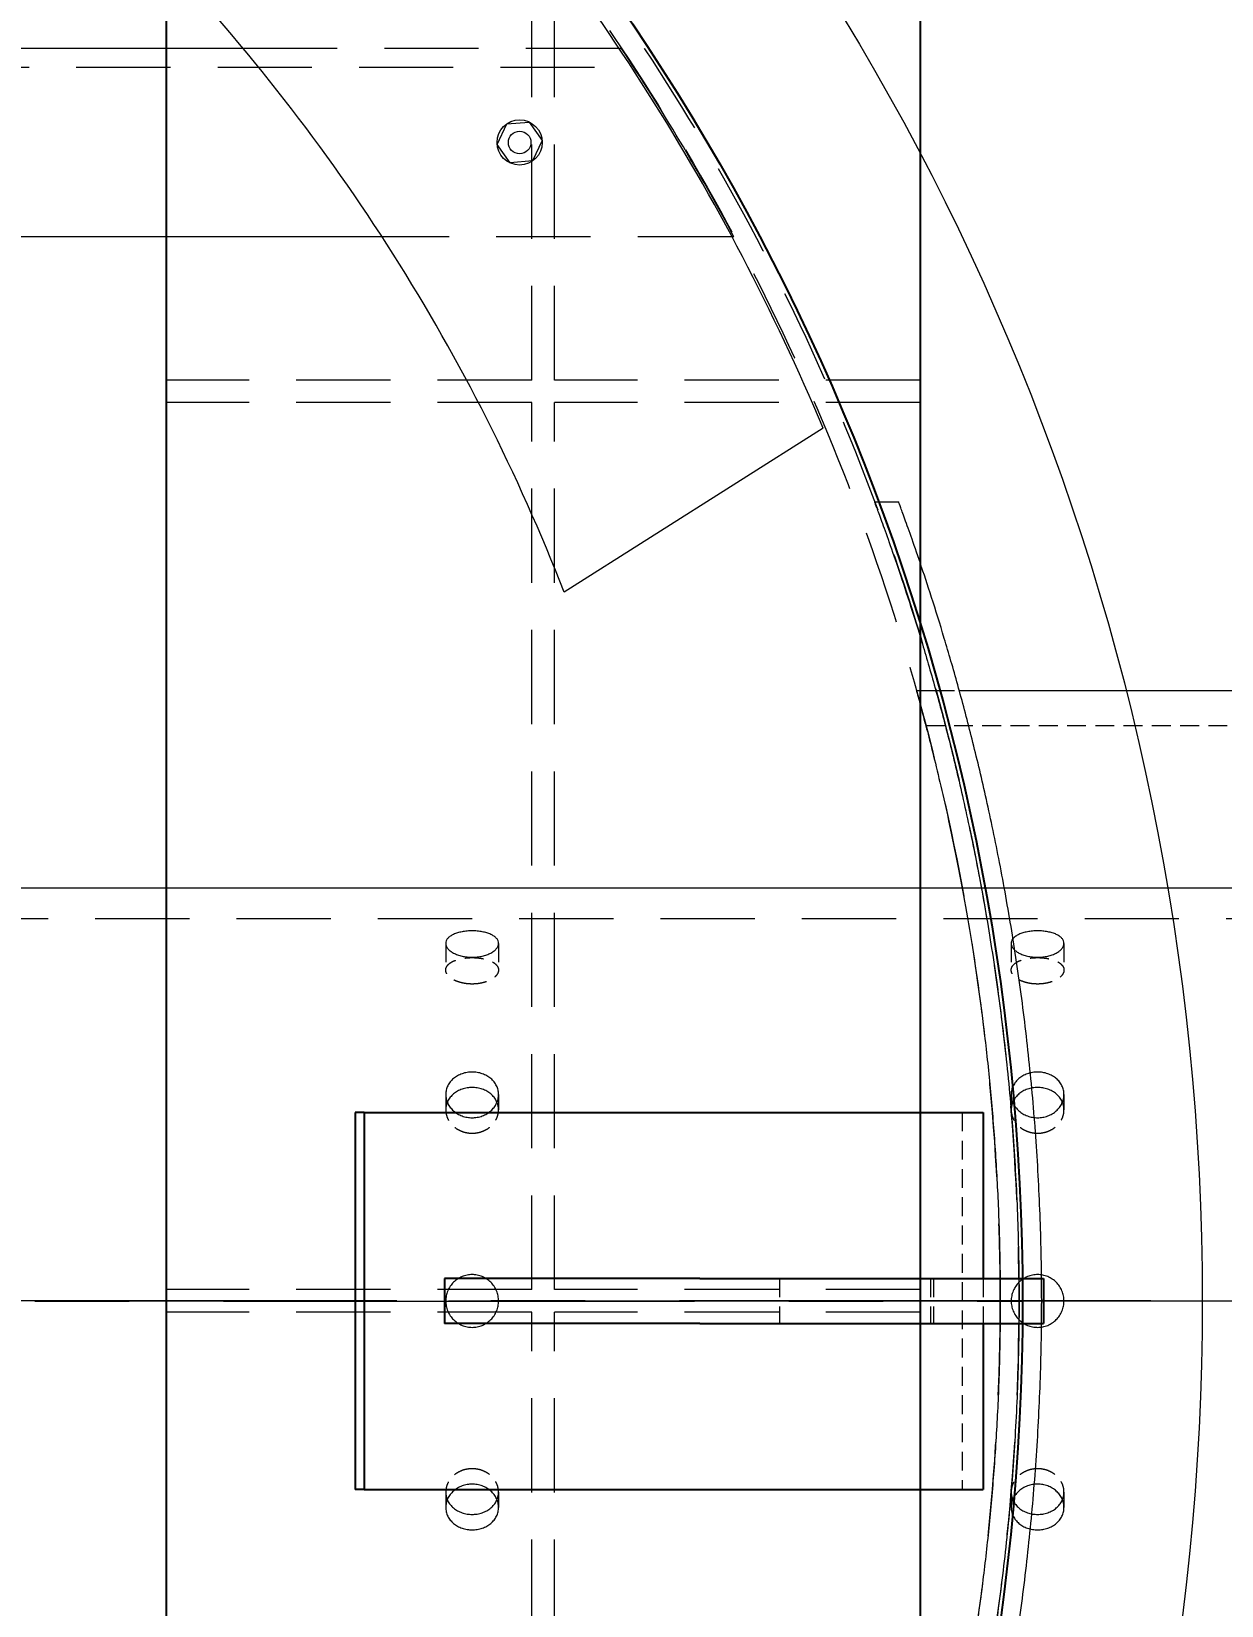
# Model space of a CAD drawing. Header units: millimetres. Extents: x -46397 to 283259, y -8690 to 23983.
# Drawn here: x 3756.3 to 4071.9, y 786.6 to 1204.1 of the extents above; entities that cross this region are included whole.
import ezdxf

# ---------------------------------------------------------------- set-up
doc = ezdxf.new("R2010")
doc.units = ezdxf.units.MM
for name, pattern in [('CENTER', [2, 1.25, -0.25, 0.25, -0.25]), ('HIDDEN', [0.375, 0.25, -0.125]), ('HIDDENX2', [0.75, 0.5, -0.25])]:
    doc.linetypes.add(name, pattern=pattern)
doc.layers.get('Defpoints').update_dxf_attribs({"lineweight": 0})
for name, color, linetype, lineweight in [('CHUAN NET KHUAT', 4, 'HIDDEN', 0), ('DUONGCHINH', 7, 'Continuous', 25), ('DUONGTAM', 1, 'CENTER', 0), ('PHANTOM 2', 8, 'Continuous', 0)]:
    doc.layers.add(name, color=color, linetype=linetype, lineweight=lineweight)
doc.layers.add('flashshoot', color=7, linetype='Continuous')
doc.styles.add('GHI CHÚ 1', font='isocp_IV25.ttf', dxfattribs={"width": 0.8})
doc.dimstyles.new('1-30SCALE', dxfattribs={"dimtxt": 75, "dimasz": 75, "dimexe": 37.5, "dimexo": 30, "dimgap": 30, "dimtad": 1, "dimtoh": 1, "dimdec": 0, "dimdsep": 46, "dimtxsty": 'GHI CHÚ 1', "dimcen": 0.09, "dimclrd": 256, "dimclre": 256, "dimclrt": 2, "dimadec": 0, "dimazin": 0, "dimtfac": 1, "dimtdec": 0, "dimtofl": 0, "dimtmove": 0, "dimatfit": 3, "dimfxl": 1, "dimlwd": 0, "dimlwe": 0, "dimarcsym": 0})

# ---------------------------------------------------------------- blocks, each defined once
blk = doc.blocks.new('A$Cd0a137ae')
at = {"color": 3, "linetype": 'HIDDENX2', "lineweight": 0, "ltscale": 50}
for radius in [605, 600, 600]:
    blk.add_circle((0, 2.33), radius, dxfattribs=at)
at = {"color": 2, "linetype": 'Continuous', "lineweight": 0}
blk.add_arc((0, 2.33), 606, 270, 90, dxfattribs=at)
at = {"layer": 'DUONGCHINH', "color": 2}
blk.add_circle((0, 2.33), 606, dxfattribs=at)
at = {"layer": 'DUONGTAM', "ltscale": 100}
blk.add_line((-606, 2.33), (606, 2.33), dxfattribs=at)
blk = doc.blocks.new('A$C5f191858')
at = {"color": 150, "linetype": 'Continuous', "lineweight": 0, "ltscale": 10}
for p, q in [((-231.57, 555.41), (-188.03, 486.74)), ((-282.33, 531.76), (-282.33, 531.24)), ((-332.33, 501.27), (-332.33, 501.89)), ((-312.75, 477.45), (-307.85, 480.88)), ((-307.85, 480.88), (-302.44, 478.36)), ((-312.23, 471.5), (-312.75, 477.45)), ((-302.44, 478.36), (-301.92, 472.4)), ((-301.92, 472.4), (-306.81, 468.97)), ((-306.81, 468.97), (-312.23, 471.5)), ((-282.33, 438.41), (-282.33, -433.74)), ((-332.33, -396.87), (-332.33, 401.54))]:
    blk.add_line(p, q, dxfattribs=at)
for radius in [6, 3]:
    blk.add_circle((-307.33, 474.93), radius, dxfattribs=at)
for centre, radius, start, end in [((0.74, 2.21), 600, 112.77923, 131.96737), ((0, 2.33), 600, 118.07038, 123.63424), ((0.74, 2.21), 520, 111.2858, 133.4608)]:
    blk.add_arc(centre, radius, start, end, dxfattribs=at)
at = {"layer": 'CHUAN NET KHUAT', "ltscale": 100}
for p, q in [((-282.33, 531.24), (-282.33, 438.41)), ((-332.33, 401.54), (-332.33, 501.27)), ((-327.33, 282.33), (-327.33, 505.18))]:
    blk.add_line(p, q, dxfattribs=at)
blk = doc.blocks.new('A$C87972526')
at = {"color": 5, "linetype": 'Continuous', "lineweight": 0}
blk.add_circle((0, 2.34), 656, dxfattribs=at)
blk = doc.blocks.new('A$C30386dd9')
at = {"color": 4, "linetype": 'HIDDENX2', "lineweight": 0, "ltscale": 10}
for p, q in [((-6, 597.86), (6, 597.86)), ((-50, 592.31), (50, 592.31)), ((-6, 584.75), (6, 584.75)), ((-6, 583.88), (6, 583.88)), ((-6, 543.88), (6, 543.88))]:
    blk.add_line(p, q, dxfattribs=at)
at = {"layer": 'DUONGCHINH', "color": 6, "ltscale": 10}
for p, q in [((-6, 522.76), (-6, 613.88)), ((-6, 613.88), (6, 613.88)), ((6, 522.76), (6, 613.88)), ((-50, 597.86), (-6, 597.86)), ((-50, 495.98), (-50, 597.86)), ((6, 597.86), (50, 597.86)), ((50, 495.98), (50, 597.86)), ((-6, 522.76), (-6, 454.98)), ((6, 522.76), (6, 454.98)), ((-50, 433.66), (-50, 495.98)), ((50, 433.66), (50, 495.98)), ((-6, 454.98), (6, 454.98)), ((-50, 433.66), (50, 433.66)), ((-50, 433.66), (-50, 431.29)), ((-50, 431.29), (50, 431.29)), ((50, 433.66), (50, 431.29))]:
    blk.add_line(p, q, dxfattribs=at)
blk = doc.blocks.new('ksajd jkajkdqwe')
at = {"color": 2, "linetype": 'Continuous', "lineweight": 0, "ltscale": 10}
for p, q in [((5571.41, 212), (5577.81, 212)), ((5582.48, 162), (5587.67, 162)), ((5593.89, 162), (5765.75, 162))]:
    blk.add_line(p, q, dxfattribs=at)
at = {"color": 1, "linetype": 'HIDDENX2', "lineweight": 0, "ltscale": 10}
for p, q in [((5587.66, 162.03), (5593.89, 162.03)), ((5587.67, 162), (5593.89, 162)), ((5585, 152.73), (5789.75, 152.73))]:
    blk.add_line(p, q, dxfattribs=at)
at = {"color": 2, "linetype": 'Continuous', "lineweight": 0, "ltscale": 10}
for points, knots in [([(5571.41, 212), (5571.41, 212), (5571.53, 211.68), (5572.02, 210.35), (5572.39, 209.35), (5573.39, 206.64), (5574.01, 204.93), (5575.46, 200.84), (5576.3, 198.45), (5578.15, 193.02), (5579.17, 189.99), (5581.33, 183.32), (5582.48, 179.7), (5584.83, 171.94), (5586.04, 167.8), (5588.48, 159.13), (5589.7, 154.6), (5592.09, 145.25), (5593.3, 140.28), (5595.7, 129.78), (5596.89, 124.26), (5599.19, 112.75), (5600.3, 106.75), (5602.38, 94.38), (5603.36, 88), (5605.13, 74.96), (5605.93, 68.29), (5607.31, 54.78), (5607.89, 47.94), (5608.82, 34.2), (5609.17, 27.3), (5609.64, 13.58), (5609.75, 6.76), (5609.75, -6.66), (5609.64, -13.48), (5609.17, -27.2), (5608.82, -34.09), (5607.89, -47.83), (5607.31, -54.68), (5605.93, -68.19), (5605.13, -74.85), (5603.36, -87.89), (5602.38, -94.27), (5600.3, -106.65), (5599.19, -112.64), (5596.89, -124.16), (5595.7, -129.68), (5593.3, -140.17), (5592.09, -145.15), (5589.7, -154.49), (5588.48, -159.03), (5586.04, -167.7), (5584.83, -171.83), (5582.48, -179.59), (5581.33, -183.22), (5579.17, -189.88), (5578.15, -192.92), (5576.3, -198.35), (5575.46, -200.74), (5574.01, -204.83), (5573.39, -206.53), (5572.39, -209.25), (5572.02, -210.25), (5571.53, -211.58), (5571.41, -211.9), (5571.41, -211.9)], [0, 0, 0, 0, 20.151758, 20.151758, 40.303516, 40.303516, 60.455274, 60.455274, 80.607031, 80.607031, 100.758789, 100.758789, 120.910547, 120.910547, 141.062305, 141.062305, 161.214063, 161.214063, 181.354281, 181.354281, 201.4945, 201.4945, 221.634718, 221.634718, 241.774936, 241.774936, 261.915155, 261.915155, 282.055373, 282.055373, 302.195592, 302.195592, 322.33581, 322.33581, 342.476028, 342.476028, 362.616247, 362.616247, 382.756465, 382.756465, 402.896684, 402.896684, 423.036902, 423.036902, 443.17712, 443.17712, 463.317339, 463.317339, 483.457557, 483.457557, 503.609315, 503.609315, 523.761073, 523.761073, 543.912831, 543.912831, 564.064589, 564.064589, 584.216346, 584.216346, 604.368104, 604.368104, 624.519862, 624.519862, 644.67162, 644.67162, 644.67162, 644.67162]), ([(5577.81, -211.9), (5577.81, -211.9), (5577.93, -211.58), (5578.42, -210.25), (5578.78, -209.25), (5579.77, -206.54), (5580.38, -204.83), (5581.82, -200.74), (5582.65, -198.35), (5584.48, -192.92), (5585.49, -189.89), (5587.62, -183.22), (5588.75, -179.6), (5591.09, -171.84), (5592.29, -167.7), (5594.69, -159.03), (5595.9, -154.49), (5598.26, -145.15), (5599.46, -140.17), (5601.84, -129.68), (5603.02, -124.16), (5605.3, -112.64), (5606.39, -106.64), (5608.46, -94.27), (5609.42, -87.89), (5611.18, -74.85), (5611.96, -68.18), (5613.33, -54.67), (5613.91, -47.83), (5614.83, -34.09), (5615.18, -27.19), (5615.64, -13.48), (5615.75, -6.66), (5615.75, 6.76), (5615.64, 13.58), (5615.18, 27.3), (5614.83, 34.19), (5613.91, 47.93), (5613.33, 54.77), (5611.96, 68.28), (5611.18, 74.95), (5609.42, 87.99), (5608.46, 94.37), (5606.39, 106.75), (5605.3, 112.74), (5603.02, 124.26), (5601.84, 129.78), (5599.46, 140.28), (5598.26, 145.25), (5595.9, 154.6), (5594.69, 159.13), (5592.29, 167.81), (5591.09, 171.94), (5588.75, 179.7), (5587.62, 183.33), (5585.49, 189.99), (5584.48, 193.03), (5582.65, 198.45), (5581.82, 200.84), (5580.38, 204.93), (5579.77, 206.64), (5578.78, 209.35), (5578.42, 210.35), (5577.93, 211.68), (5577.81, 212), (5577.81, 212)], [0, 0, 0, 0, 20.147644, 20.147644, 40.295288, 40.295288, 60.442932, 60.442932, 80.590576, 80.590576, 100.73822, 100.73822, 120.885864, 120.885864, 141.033508, 141.033508, 161.181152, 161.181152, 181.317733, 181.317733, 201.454314, 201.454314, 221.590894, 221.590894, 241.727475, 241.727475, 261.864056, 261.864056, 282.000636, 282.000636, 302.137217, 302.137217, 322.273798, 322.273798, 342.410378, 342.410378, 362.546959, 362.546959, 382.68354, 382.68354, 402.82012, 402.82012, 422.956701, 422.956701, 443.093282, 443.093282, 463.229862, 463.229862, 483.366443, 483.366443, 503.514087, 503.514087, 523.661731, 523.661731, 543.809375, 543.809375, 563.957019, 563.957019, 584.104663, 584.104663, 604.252307, 604.252307, 624.399951, 624.399951, 644.547595, 644.547595, 644.547595, 644.547595]), ([(5582.48, 162), (5582.48, 162), (5582.55, 161.76), (5582.83, 160.75), (5583.04, 159.99), (5583.61, 157.93), (5583.96, 156.63), (5584.79, 153.51), (5585.28, 151.69), (5586.34, 147.55), (5586.93, 145.23), (5588.17, 140.13), (5588.83, 137.36), (5590.2, 131.42), (5590.9, 128.26), (5592.31, 121.62), (5593.02, 118.15), (5594.41, 110.99), (5595.12, 107.18), (5596.52, 99.14), (5597.22, 94.91), (5598.56, 86.09), (5599.21, 81.5), (5600.43, 72.03), (5601.01, 67.15), (5602.04, 57.18), (5602.51, 52.09), (5603.32, 41.77), (5603.66, 36.55), (5604.21, 26.07), (5604.41, 20.81), (5604.68, 10.36), (5604.75, 5.16), (5604.75, -5.06), (5604.68, -10.25), (5604.41, -20.71), (5604.21, -25.96), (5603.66, -36.45), (5603.32, -41.67), (5602.51, -51.99), (5602.04, -57.08), (5601.01, -67.05), (5600.43, -71.93), (5599.21, -81.4), (5598.56, -85.99), (5597.22, -94.8), (5596.52, -99.03), (5595.12, -107.07), (5594.41, -110.88), (5593.02, -118.05), (5592.31, -121.52), (5590.9, -128.16), (5590.2, -131.32), (5588.83, -137.26), (5588.17, -140.03), (5586.93, -145.12), (5586.34, -147.44), (5585.28, -151.58), (5584.79, -153.4), (5583.96, -156.52), (5583.61, -157.82), (5583.04, -159.88), (5582.83, -160.65), (5582.55, -161.66), (5582.48, -161.9), (5582.48, -161.9)], [0, 0, 0, 0, 15.334895, 15.334895, 30.669791, 30.669791, 46.004686, 46.004686, 61.339582, 61.339582, 76.674477, 76.674477, 92.009372, 92.009372, 107.344268, 107.344268, 122.679163, 122.679163, 138.011115, 138.011115, 153.343068, 153.343068, 168.67502, 168.67502, 184.006972, 184.006972, 199.338924, 199.338924, 214.670877, 214.670877, 230.002829, 230.002829, 245.334781, 245.334781, 260.666733, 260.666733, 275.998686, 275.998686, 291.330638, 291.330638, 306.66259, 306.66259, 321.994542, 321.994542, 337.326495, 337.326495, 352.658447, 352.658447, 367.990399, 367.990399, 383.325294, 383.325294, 398.66019, 398.66019, 413.995085, 413.995085, 429.329981, 429.329981, 444.664876, 444.664876, 459.999771, 459.999771, 475.334667, 475.334667, 490.669562, 490.669562, 490.669562, 490.669562])]:
    blk.add_open_spline(points, degree=3, knots=knots, dxfattribs=at)
blk = doc.blocks.new('A$C90275d84')
at = {"color": 2, "linetype": 'Continuous', "lineweight": 0, "ltscale": 10}
blk.add_line((-109.55, 1960), (-109.55, -3000), dxfattribs=at)
at = {"color": 1, "linetype": 'HIDDENX2', "lineweight": 0, "ltscale": 50}
blk.add_line((-101.37, 1960), (-101.37, -3000), dxfattribs=at)
at = {"color": 1, "linetype": 'HIDDENX2', "lineweight": 0, "ltscale": 10}
for p, q in [((-94.87, 617), (-87.79, 617)), ((-54.77, 617), (-50.68, 617)), ((50.68, 617), (54.77, 617)), ((-94.87, 603), (-87.79, 603)), ((-54.77, 603), (-50.68, 603)), ((50.68, 603), (54.77, 603)), ((-94.87, 467), (-87.79, 467)), ((-54.77, 467), (-50.68, 467)), ((50.68, 467), (54.77, 467)), ((-94.87, 453), (-87.79, 453)), ((-54.77, 453), (-50.68, 453)), ((50.68, 453), (54.77, 453))]:
    blk.add_line(p, q, dxfattribs=at)
at = {"color": 2, "linetype": 'Continuous', "lineweight": 0, "ltscale": 10}
for points, knots in [([(-91.18, 610), (-91.18, 609.56), (-91.2, 609.11), (-91.3, 608.2), (-91.38, 607.75), (-91.57, 606.89), (-91.69, 606.48), (-91.98, 605.71), (-92.13, 605.36), (-92.47, 604.74), (-92.66, 604.45), (-93.06, 603.93), (-93.28, 603.71), (-93.73, 603.35), (-93.96, 603.22), (-94.42, 603.04), (-94.65, 603), (-95.09, 603), (-95.32, 603.04), (-95.76, 603.22), (-95.98, 603.35), (-96.39, 603.71), (-96.59, 603.93), (-96.94, 604.45), (-97.11, 604.74), (-97.39, 605.36), (-97.53, 605.71), (-97.76, 606.48), (-97.86, 606.89), (-98.02, 607.75), (-98.08, 608.2), (-98.16, 609.11), (-98.18, 609.56), (-98.18, 610.44), (-98.16, 610.89), (-98.08, 611.8), (-98.02, 612.25), (-97.86, 613.11), (-97.76, 613.52), (-97.53, 614.29), (-97.39, 614.64), (-97.11, 615.26), (-96.94, 615.55), (-96.59, 616.07), (-96.39, 616.29), (-95.98, 616.65), (-95.76, 616.78), (-95.32, 616.96), (-95.09, 617), (-94.65, 617), (-94.42, 616.96), (-93.96, 616.78), (-93.73, 616.65), (-93.28, 616.29), (-93.06, 616.07), (-92.66, 615.55), (-92.47, 615.26), (-92.13, 614.64), (-91.98, 614.29), (-91.69, 613.52), (-91.57, 613.11), (-91.38, 612.25), (-91.3, 611.8), (-91.2, 610.89), (-91.18, 610.44), (-91.18, 610)], [0, 0, 0, 0, 1.318789, 1.318789, 2.637578, 2.637578, 3.956368, 3.956368, 5.275157, 5.275157, 6.593945, 6.593945, 7.912734, 7.912734, 9.231522, 9.231522, 10.550311, 10.550311, 11.869099, 11.869099, 13.187888, 13.187888, 14.506676, 14.506676, 15.825465, 15.825465, 17.144254, 17.144254, 18.463043, 18.463043, 19.781833, 19.781833, 21.100622, 21.100622, 22.419411, 22.419411, 23.7382, 23.7382, 25.05699, 25.05699, 26.375779, 26.375779, 27.694567, 27.694567, 29.013356, 29.013356, 30.332144, 30.332144, 31.650933, 31.650933, 32.969721, 32.969721, 34.28851, 34.28851, 35.607298, 35.607298, 36.926087, 36.926087, 38.244876, 38.244876, 39.563665, 39.563665, 40.882454, 40.882454, 42.201244, 42.201244, 42.201244, 42.201244]), ([(-48.6, 610), (-48.6, 609.56), (-48.64, 609.11), (-48.8, 608.2), (-48.92, 607.75), (-49.24, 606.89), (-49.44, 606.48), (-49.9, 605.71), (-50.16, 605.36), (-50.71, 604.74), (-51.02, 604.45), (-51.7, 603.93), (-52.06, 603.71), (-52.82, 603.35), (-53.21, 603.22), (-54, 603.04), (-54.39, 603), (-55.16, 603), (-55.55, 603.04), (-56.33, 603.22), (-56.71, 603.35), (-57.45, 603.71), (-57.8, 603.93), (-58.45, 604.45), (-58.74, 604.74), (-59.27, 605.36), (-59.51, 605.71), (-59.94, 606.48), (-60.13, 606.89), (-60.43, 607.75), (-60.54, 608.2), (-60.69, 609.11), (-60.73, 609.56), (-60.73, 610.44), (-60.69, 610.89), (-60.54, 611.8), (-60.43, 612.25), (-60.13, 613.11), (-59.94, 613.52), (-59.51, 614.29), (-59.27, 614.64), (-58.74, 615.26), (-58.45, 615.55), (-57.8, 616.07), (-57.45, 616.29), (-56.71, 616.65), (-56.33, 616.78), (-55.55, 616.96), (-55.16, 617), (-54.39, 617), (-54, 616.96), (-53.21, 616.78), (-52.82, 616.65), (-52.06, 616.29), (-51.7, 616.07), (-51.02, 615.55), (-50.71, 615.26), (-50.16, 614.64), (-49.9, 614.29), (-49.44, 613.52), (-49.24, 613.11), (-48.92, 612.25), (-48.8, 611.8), (-48.64, 610.89), (-48.6, 610.44), (-48.6, 610)], [0, 0, 0, 0, 1.318789, 1.318789, 2.637578, 2.637578, 3.956368, 3.956368, 5.275157, 5.275157, 6.593945, 6.593945, 7.912734, 7.912734, 9.231522, 9.231522, 10.550311, 10.550311, 11.869099, 11.869099, 13.187888, 13.187888, 14.506676, 14.506676, 15.825465, 15.825465, 17.144254, 17.144254, 18.463043, 18.463043, 19.781833, 19.781833, 21.100622, 21.100622, 22.419411, 22.419411, 23.7382, 23.7382, 25.05699, 25.05699, 26.375779, 26.375779, 27.694567, 27.694567, 29.013356, 29.013356, 30.332144, 30.332144, 31.650933, 31.650933, 32.969721, 32.969721, 34.28851, 34.28851, 35.607298, 35.607298, 36.926087, 36.926087, 38.244876, 38.244876, 39.563665, 39.563665, 40.882454, 40.882454, 42.201244, 42.201244, 42.201244, 42.201244]), ([(-52.72, 616.59), (-52.81, 616.55), (-52.9, 616.51), (-53.36, 616.29), (-53.71, 616.07), (-54.35, 615.55), (-54.65, 615.26), (-55.17, 614.64), (-55.42, 614.29), (-55.85, 613.52), (-56.03, 613.11), (-56.33, 612.25), (-56.44, 611.8), (-56.59, 610.89), (-56.63, 610.44), (-56.63, 609.56), (-56.59, 609.11), (-56.44, 608.2), (-56.33, 607.75), (-56.03, 606.89), (-55.85, 606.48), (-55.42, 605.71), (-55.17, 605.36), (-54.65, 604.74), (-54.35, 604.45), (-53.71, 603.93), (-53.36, 603.71), (-52.9, 603.49), (-52.81, 603.45), (-52.72, 603.41)], [12.868165, 12.868165, 12.868165, 12.868165, 13.188536, 13.188536, 14.507389, 14.507389, 15.826243, 15.826243, 17.145097, 17.145097, 18.463951, 18.463951, 19.782805, 19.782805, 21.10166, 21.10166, 22.420514, 22.420514, 23.739368, 23.739368, 25.058222, 25.058222, 26.377077, 26.377077, 27.69593, 27.69593, 29.014783, 29.014783, 29.335155, 29.335155, 29.335155, 29.335155]), ([(-7, 610), (-7, 610.44), (-6.96, 610.89), (-6.78, 611.8), (-6.65, 612.25), (-6.29, 613.11), (-6.07, 613.52), (-5.55, 614.29), (-5.26, 614.64), (-4.64, 615.26), (-4.29, 615.55), (-3.52, 616.07), (-3.11, 616.29), (-2.25, 616.65), (-1.8, 616.78), (-0.89, 616.96), (-0.44, 617), (0.44, 617), (0.89, 616.96), (1.8, 616.78), (2.25, 616.65), (3.11, 616.29), (3.52, 616.07), (4.29, 615.55), (4.64, 615.26), (5.26, 614.64), (5.55, 614.29), (6.07, 613.52), (6.29, 613.11), (6.65, 612.25), (6.78, 611.8), (6.96, 610.89), (7, 610.44), (7, 609.56), (6.96, 609.11), (6.78, 608.2), (6.65, 607.75), (6.29, 606.89), (6.07, 606.48), (5.55, 605.71), (5.26, 605.36), (4.64, 604.74), (4.29, 604.45), (3.52, 603.93), (3.11, 603.71), (2.25, 603.35), (1.8, 603.22), (0.89, 603.04), (0.44, 603), (-0.44, 603), (-0.89, 603.04), (-1.8, 603.22), (-2.25, 603.35), (-3.11, 603.71), (-3.52, 603.93), (-4.29, 604.45), (-4.64, 604.74), (-5.26, 605.36), (-5.55, 605.71), (-6.07, 606.48), (-6.29, 606.89), (-6.65, 607.75), (-6.78, 608.2), (-6.96, 609.11), (-7, 609.56), (-7, 610)], [0, 0, 0, 0, 1.318789, 1.318789, 2.637578, 2.637578, 3.956368, 3.956368, 5.275157, 5.275157, 6.593945, 6.593945, 7.912734, 7.912734, 9.231522, 9.231522, 10.550311, 10.550311, 11.869099, 11.869099, 13.187888, 13.187888, 14.506676, 14.506676, 15.825465, 15.825465, 17.144254, 17.144254, 18.463043, 18.463043, 19.781833, 19.781833, 21.100622, 21.100622, 22.419411, 22.419411, 23.7382, 23.7382, 25.05699, 25.05699, 26.375779, 26.375779, 27.694567, 27.694567, 29.013356, 29.013356, 30.332144, 30.332144, 31.650933, 31.650933, 32.969721, 32.969721, 34.28851, 34.28851, 35.607298, 35.607298, 36.926087, 36.926087, 38.244876, 38.244876, 39.563665, 39.563665, 40.882454, 40.882454, 42.201244, 42.201244, 42.201244, 42.201244]), ([(48.6, 610), (48.6, 610.44), (48.64, 610.89), (48.8, 611.8), (48.92, 612.25), (49.24, 613.11), (49.44, 613.52), (49.9, 614.29), (50.16, 614.64), (50.71, 615.26), (51.02, 615.55), (51.7, 616.07), (52.06, 616.29), (52.82, 616.65), (53.21, 616.78), (54, 616.96), (54.39, 617), (55.16, 617), (55.55, 616.96), (56.33, 616.78), (56.71, 616.65), (57.45, 616.29), (57.8, 616.07), (58.45, 615.55), (58.74, 615.26), (59.27, 614.64), (59.51, 614.29), (59.94, 613.52), (60.13, 613.11), (60.43, 612.25), (60.54, 611.8), (60.69, 610.89), (60.73, 610.44), (60.73, 609.56), (60.69, 609.11), (60.54, 608.2), (60.43, 607.75), (60.13, 606.89), (59.94, 606.48), (59.51, 605.71), (59.27, 605.36), (58.74, 604.74), (58.45, 604.45), (57.8, 603.93), (57.45, 603.71), (56.71, 603.35), (56.33, 603.22), (55.55, 603.04), (55.16, 603), (54.39, 603), (54, 603.04), (53.21, 603.22), (52.82, 603.35), (52.06, 603.71), (51.7, 603.93), (51.02, 604.45), (50.71, 604.74), (50.16, 605.36), (49.9, 605.71), (49.44, 606.48), (49.24, 606.89), (48.92, 607.75), (48.8, 608.2), (48.64, 609.11), (48.6, 609.56), (48.6, 610)], [0, 0, 0, 0, 1.318789, 1.318789, 2.637578, 2.637578, 3.956368, 3.956368, 5.275157, 5.275157, 6.593945, 6.593945, 7.912734, 7.912734, 9.231522, 9.231522, 10.550311, 10.550311, 11.869099, 11.869099, 13.187888, 13.187888, 14.506676, 14.506676, 15.825465, 15.825465, 17.144254, 17.144254, 18.463043, 18.463043, 19.781833, 19.781833, 21.100622, 21.100622, 22.419411, 22.419411, 23.7382, 23.7382, 25.05699, 25.05699, 26.375779, 26.375779, 27.694567, 27.694567, 29.013356, 29.013356, 30.332144, 30.332144, 31.650933, 31.650933, 32.969721, 32.969721, 34.28851, 34.28851, 35.607298, 35.607298, 36.926087, 36.926087, 38.244876, 38.244876, 39.563665, 39.563665, 40.882454, 40.882454, 42.201244, 42.201244, 42.201244, 42.201244]), ([(52.72, 603.41), (52.81, 603.45), (52.9, 603.49), (53.36, 603.71), (53.71, 603.93), (54.35, 604.45), (54.65, 604.74), (55.17, 605.36), (55.42, 605.71), (55.85, 606.48), (56.03, 606.89), (56.33, 607.75), (56.44, 608.2), (56.59, 609.11), (56.63, 609.56), (56.63, 610.44), (56.59, 610.89), (56.44, 611.8), (56.33, 612.25), (56.03, 613.11), (55.85, 613.52), (55.42, 614.29), (55.17, 614.64), (54.65, 615.26), (54.35, 615.55), (53.71, 616.07), (53.36, 616.29), (52.9, 616.51), (52.81, 616.55), (52.72, 616.59)], [12.868165, 12.868165, 12.868165, 12.868165, 13.188536, 13.188536, 14.507389, 14.507389, 15.826243, 15.826243, 17.145097, 17.145097, 18.463951, 18.463951, 19.782805, 19.782805, 21.10166, 21.10166, 22.420514, 22.420514, 23.739368, 23.739368, 25.058222, 25.058222, 26.377077, 26.377077, 27.69593, 27.69593, 29.014783, 29.014783, 29.335155, 29.335155, 29.335155, 29.335155]), ([(-91.18, 460), (-91.18, 459.56), (-91.2, 459.11), (-91.3, 458.2), (-91.38, 457.75), (-91.57, 456.89), (-91.69, 456.48), (-91.98, 455.71), (-92.13, 455.36), (-92.47, 454.74), (-92.66, 454.45), (-93.06, 453.93), (-93.28, 453.71), (-93.73, 453.35), (-93.96, 453.22), (-94.42, 453.04), (-94.65, 453), (-95.09, 453), (-95.32, 453.04), (-95.76, 453.22), (-95.98, 453.35), (-96.39, 453.71), (-96.59, 453.93), (-96.94, 454.45), (-97.11, 454.74), (-97.39, 455.36), (-97.53, 455.71), (-97.76, 456.48), (-97.86, 456.89), (-98.02, 457.75), (-98.08, 458.2), (-98.16, 459.11), (-98.18, 459.56), (-98.18, 460.44), (-98.16, 460.89), (-98.08, 461.8), (-98.02, 462.25), (-97.86, 463.11), (-97.76, 463.52), (-97.53, 464.29), (-97.39, 464.64), (-97.11, 465.26), (-96.94, 465.55), (-96.59, 466.07), (-96.39, 466.29), (-95.98, 466.65), (-95.76, 466.78), (-95.32, 466.96), (-95.09, 467), (-94.65, 467), (-94.42, 466.96), (-93.96, 466.78), (-93.73, 466.65), (-93.28, 466.29), (-93.06, 466.07), (-92.66, 465.55), (-92.47, 465.26), (-92.13, 464.64), (-91.98, 464.29), (-91.69, 463.52), (-91.57, 463.11), (-91.38, 462.25), (-91.3, 461.8), (-91.2, 460.89), (-91.18, 460.44), (-91.18, 460)], [0, 0, 0, 0, 1.318789, 1.318789, 2.637578, 2.637578, 3.956368, 3.956368, 5.275157, 5.275157, 6.593945, 6.593945, 7.912734, 7.912734, 9.231522, 9.231522, 10.550311, 10.550311, 11.869099, 11.869099, 13.187888, 13.187888, 14.506676, 14.506676, 15.825465, 15.825465, 17.144254, 17.144254, 18.463043, 18.463043, 19.781833, 19.781833, 21.100622, 21.100622, 22.419411, 22.419411, 23.7382, 23.7382, 25.05699, 25.05699, 26.375779, 26.375779, 27.694567, 27.694567, 29.013356, 29.013356, 30.332144, 30.332144, 31.650933, 31.650933, 32.969721, 32.969721, 34.28851, 34.28851, 35.607298, 35.607298, 36.926087, 36.926087, 38.244876, 38.244876, 39.563665, 39.563665, 40.882454, 40.882454, 42.201244, 42.201244, 42.201244, 42.201244]), ([(-48.6, 460), (-48.6, 459.56), (-48.64, 459.11), (-48.8, 458.2), (-48.92, 457.75), (-49.24, 456.89), (-49.44, 456.48), (-49.9, 455.71), (-50.16, 455.36), (-50.71, 454.74), (-51.02, 454.45), (-51.7, 453.93), (-52.06, 453.71), (-52.82, 453.35), (-53.21, 453.22), (-54, 453.04), (-54.39, 453), (-55.16, 453), (-55.55, 453.04), (-56.33, 453.22), (-56.71, 453.35), (-57.45, 453.71), (-57.8, 453.93), (-58.45, 454.45), (-58.74, 454.74), (-59.27, 455.36), (-59.51, 455.71), (-59.94, 456.48), (-60.13, 456.89), (-60.43, 457.75), (-60.54, 458.2), (-60.69, 459.11), (-60.73, 459.56), (-60.73, 460.44), (-60.69, 460.89), (-60.54, 461.8), (-60.43, 462.25), (-60.13, 463.11), (-59.94, 463.52), (-59.51, 464.29), (-59.27, 464.64), (-58.74, 465.26), (-58.45, 465.55), (-57.8, 466.07), (-57.45, 466.29), (-56.71, 466.65), (-56.33, 466.78), (-55.55, 466.96), (-55.16, 467), (-54.39, 467), (-54, 466.96), (-53.21, 466.78), (-52.82, 466.65), (-52.06, 466.29), (-51.7, 466.07), (-51.02, 465.55), (-50.71, 465.26), (-50.16, 464.64), (-49.9, 464.29), (-49.44, 463.52), (-49.24, 463.11), (-48.92, 462.25), (-48.8, 461.8), (-48.64, 460.89), (-48.6, 460.44), (-48.6, 460)], [0, 0, 0, 0, 1.318789, 1.318789, 2.637578, 2.637578, 3.956368, 3.956368, 5.275157, 5.275157, 6.593945, 6.593945, 7.912734, 7.912734, 9.231522, 9.231522, 10.550311, 10.550311, 11.869099, 11.869099, 13.187888, 13.187888, 14.506676, 14.506676, 15.825465, 15.825465, 17.144254, 17.144254, 18.463043, 18.463043, 19.781833, 19.781833, 21.100622, 21.100622, 22.419411, 22.419411, 23.7382, 23.7382, 25.05699, 25.05699, 26.375779, 26.375779, 27.694567, 27.694567, 29.013356, 29.013356, 30.332144, 30.332144, 31.650933, 31.650933, 32.969721, 32.969721, 34.28851, 34.28851, 35.607298, 35.607298, 36.926087, 36.926087, 38.244876, 38.244876, 39.563665, 39.563665, 40.882454, 40.882454, 42.201244, 42.201244, 42.201244, 42.201244]), ([(-52.72, 466.59), (-52.81, 466.55), (-52.9, 466.51), (-53.36, 466.29), (-53.71, 466.07), (-54.35, 465.55), (-54.65, 465.26), (-55.17, 464.64), (-55.42, 464.29), (-55.85, 463.52), (-56.03, 463.11), (-56.33, 462.25), (-56.44, 461.8), (-56.59, 460.89), (-56.63, 460.44), (-56.63, 459.56), (-56.59, 459.11), (-56.44, 458.2), (-56.33, 457.75), (-56.03, 456.89), (-55.85, 456.48), (-55.42, 455.71), (-55.17, 455.36), (-54.65, 454.74), (-54.35, 454.45), (-53.71, 453.93), (-53.36, 453.71), (-52.9, 453.49), (-52.81, 453.45), (-52.72, 453.41)], [12.868165, 12.868165, 12.868165, 12.868165, 13.188536, 13.188536, 14.507389, 14.507389, 15.826243, 15.826243, 17.145097, 17.145097, 18.463951, 18.463951, 19.782805, 19.782805, 21.10166, 21.10166, 22.420514, 22.420514, 23.739368, 23.739368, 25.058222, 25.058222, 26.377077, 26.377077, 27.69593, 27.69593, 29.014783, 29.014783, 29.335155, 29.335155, 29.335155, 29.335155]), ([(-7, 460), (-7, 460.44), (-6.96, 460.89), (-6.78, 461.8), (-6.65, 462.25), (-6.29, 463.11), (-6.07, 463.52), (-5.55, 464.29), (-5.26, 464.64), (-4.64, 465.26), (-4.29, 465.55), (-3.52, 466.07), (-3.11, 466.29), (-2.25, 466.65), (-1.8, 466.78), (-0.89, 466.96), (-0.44, 467), (0.44, 467), (0.89, 466.96), (1.8, 466.78), (2.25, 466.65), (3.11, 466.29), (3.52, 466.07), (4.29, 465.55), (4.64, 465.26), (5.26, 464.64), (5.55, 464.29), (6.07, 463.52), (6.29, 463.11), (6.65, 462.25), (6.78, 461.8), (6.96, 460.89), (7, 460.44), (7, 459.56), (6.96, 459.11), (6.78, 458.2), (6.65, 457.75), (6.29, 456.89), (6.07, 456.48), (5.55, 455.71), (5.26, 455.36), (4.64, 454.74), (4.29, 454.45), (3.52, 453.93), (3.11, 453.71), (2.25, 453.35), (1.8, 453.22), (0.89, 453.04), (0.44, 453), (-0.44, 453), (-0.89, 453.04), (-1.8, 453.22), (-2.25, 453.35), (-3.11, 453.71), (-3.52, 453.93), (-4.29, 454.45), (-4.64, 454.74), (-5.26, 455.36), (-5.55, 455.71), (-6.07, 456.48), (-6.29, 456.89), (-6.65, 457.75), (-6.78, 458.2), (-6.96, 459.11), (-7, 459.56), (-7, 460)], [0, 0, 0, 0, 1.318789, 1.318789, 2.637578, 2.637578, 3.956368, 3.956368, 5.275157, 5.275157, 6.593945, 6.593945, 7.912734, 7.912734, 9.231522, 9.231522, 10.550311, 10.550311, 11.869099, 11.869099, 13.187888, 13.187888, 14.506676, 14.506676, 15.825465, 15.825465, 17.144254, 17.144254, 18.463043, 18.463043, 19.781833, 19.781833, 21.100622, 21.100622, 22.419411, 22.419411, 23.7382, 23.7382, 25.05699, 25.05699, 26.375779, 26.375779, 27.694567, 27.694567, 29.013356, 29.013356, 30.332144, 30.332144, 31.650933, 31.650933, 32.969721, 32.969721, 34.28851, 34.28851, 35.607298, 35.607298, 36.926087, 36.926087, 38.244876, 38.244876, 39.563665, 39.563665, 40.882454, 40.882454, 42.201244, 42.201244, 42.201244, 42.201244]), ([(48.6, 460), (48.6, 460.44), (48.64, 460.89), (48.8, 461.8), (48.92, 462.25), (49.24, 463.11), (49.44, 463.52), (49.9, 464.29), (50.16, 464.64), (50.71, 465.26), (51.02, 465.55), (51.7, 466.07), (52.06, 466.29), (52.82, 466.65), (53.21, 466.78), (54, 466.96), (54.39, 467), (55.16, 467), (55.55, 466.96), (56.33, 466.78), (56.71, 466.65), (57.45, 466.29), (57.8, 466.07), (58.45, 465.55), (58.74, 465.26), (59.27, 464.64), (59.51, 464.29), (59.94, 463.52), (60.13, 463.11), (60.43, 462.25), (60.54, 461.8), (60.69, 460.89), (60.73, 460.44), (60.73, 459.56), (60.69, 459.11), (60.54, 458.2), (60.43, 457.75), (60.13, 456.89), (59.94, 456.48), (59.51, 455.71), (59.27, 455.36), (58.74, 454.74), (58.45, 454.45), (57.8, 453.93), (57.45, 453.71), (56.71, 453.35), (56.33, 453.22), (55.55, 453.04), (55.16, 453), (54.39, 453), (54, 453.04), (53.21, 453.22), (52.82, 453.35), (52.06, 453.71), (51.7, 453.93), (51.02, 454.45), (50.71, 454.74), (50.16, 455.36), (49.9, 455.71), (49.44, 456.48), (49.24, 456.89), (48.92, 457.75), (48.8, 458.2), (48.64, 459.11), (48.6, 459.56), (48.6, 460)], [0, 0, 0, 0, 1.318789, 1.318789, 2.637578, 2.637578, 3.956368, 3.956368, 5.275157, 5.275157, 6.593945, 6.593945, 7.912734, 7.912734, 9.231522, 9.231522, 10.550311, 10.550311, 11.869099, 11.869099, 13.187888, 13.187888, 14.506676, 14.506676, 15.825465, 15.825465, 17.144254, 17.144254, 18.463043, 18.463043, 19.781833, 19.781833, 21.100622, 21.100622, 22.419411, 22.419411, 23.7382, 23.7382, 25.05699, 25.05699, 26.375779, 26.375779, 27.694567, 27.694567, 29.013356, 29.013356, 30.332144, 30.332144, 31.650933, 31.650933, 32.969721, 32.969721, 34.28851, 34.28851, 35.607298, 35.607298, 36.926087, 36.926087, 38.244876, 38.244876, 39.563665, 39.563665, 40.882454, 40.882454, 42.201244, 42.201244, 42.201244, 42.201244]), ([(52.72, 453.41), (52.81, 453.45), (52.9, 453.49), (53.36, 453.71), (53.71, 453.93), (54.35, 454.45), (54.65, 454.74), (55.17, 455.36), (55.42, 455.71), (55.85, 456.48), (56.03, 456.89), (56.33, 457.75), (56.44, 458.2), (56.59, 459.11), (56.63, 459.56), (56.63, 460.44), (56.59, 460.89), (56.44, 461.8), (56.33, 462.25), (56.03, 463.11), (55.85, 463.52), (55.42, 464.29), (55.17, 464.64), (54.65, 465.26), (54.35, 465.55), (53.71, 466.07), (53.36, 466.29), (52.9, 466.51), (52.81, 466.55), (52.72, 466.59)], [12.868165, 12.868165, 12.868165, 12.868165, 13.188536, 13.188536, 14.507389, 14.507389, 15.826243, 15.826243, 17.145097, 17.145097, 18.463951, 18.463951, 19.782805, 19.782805, 21.10166, 21.10166, 22.420514, 22.420514, 23.739368, 23.739368, 25.058222, 25.058222, 26.377077, 26.377077, 27.69593, 27.69593, 29.014783, 29.014783, 29.335155, 29.335155, 29.335155, 29.335155])]:
    blk.add_open_spline(points, degree=3, knots=knots, dxfattribs=at)
at = {"color": 1, "linetype": 'HIDDENX2', "lineweight": 0, "ltscale": 10}
for points, knots in [([(-84.08, 610), (-84.08, 610.44), (-84.1, 610.89), (-84.2, 611.8), (-84.28, 612.25), (-84.48, 613.11), (-84.6, 613.52), (-84.88, 614.29), (-85.04, 614.64), (-85.38, 615.26), (-85.57, 615.55), (-85.97, 616.07), (-86.19, 616.29), (-86.64, 616.65), (-86.88, 616.78), (-87.34, 616.96), (-87.57, 617), (-88.01, 617), (-88.23, 616.96), (-88.68, 616.78), (-88.89, 616.65), (-89.3, 616.29), (-89.5, 616.07), (-89.86, 615.55), (-90.02, 615.26), (-90.3, 614.64), (-90.43, 614.29), (-90.66, 613.52), (-90.76, 613.11), (-90.92, 612.25), (-90.98, 611.8), (-91.06, 610.89), (-91.08, 610.44), (-91.08, 609.56), (-91.06, 609.11), (-90.98, 608.2), (-90.92, 607.75), (-90.76, 606.89), (-90.66, 606.48), (-90.43, 605.71), (-90.3, 605.36), (-90.02, 604.74), (-89.86, 604.45), (-89.5, 603.93), (-89.3, 603.71), (-88.89, 603.35), (-88.68, 603.22), (-88.23, 603.04), (-88.01, 603), (-87.57, 603), (-87.34, 603.04), (-86.88, 603.22), (-86.64, 603.35), (-86.19, 603.71), (-85.97, 603.93), (-85.57, 604.45), (-85.38, 604.74), (-85.04, 605.36), (-84.88, 605.71), (-84.6, 606.48), (-84.48, 606.89), (-84.28, 607.75), (-84.2, 608.2), (-84.1, 609.11), (-84.08, 609.56), (-84.08, 610)], [0, 0, 0, 0, 1.318854, 1.318854, 2.637708, 2.637708, 3.956563, 3.956563, 5.275417, 5.275417, 6.59427, 6.59427, 7.913123, 7.913123, 9.231977, 9.231977, 10.55083, 10.55083, 11.869683, 11.869683, 13.188536, 13.188536, 14.507389, 14.507389, 15.826243, 15.826243, 17.145097, 17.145097, 18.463951, 18.463951, 19.782805, 19.782805, 21.10166, 21.10166, 22.420514, 22.420514, 23.739368, 23.739368, 25.058222, 25.058222, 26.377077, 26.377077, 27.69593, 27.69593, 29.014783, 29.014783, 30.333636, 30.333636, 31.652489, 31.652489, 32.971343, 32.971343, 34.290196, 34.290196, 35.609049, 35.609049, 36.927902, 36.927902, 38.246757, 38.246757, 39.565611, 39.565611, 40.884465, 40.884465, 42.203319, 42.203319, 42.203319, 42.203319]), ([(-44.5, 610), (-44.5, 610.44), (-44.54, 610.89), (-44.7, 611.8), (-44.82, 612.25), (-45.14, 613.11), (-45.34, 613.52), (-45.8, 614.29), (-46.06, 614.64), (-46.61, 615.26), (-46.93, 615.55), (-47.6, 616.07), (-47.97, 616.29), (-48.73, 616.65), (-49.12, 616.78), (-49.91, 616.96), (-50.3, 617), (-51.07, 617), (-51.46, 616.96), (-52.14, 616.8), (-52.43, 616.71), (-52.72, 616.59)], [0, 0, 0, 0, 1.318854, 1.318854, 2.637708, 2.637708, 3.956563, 3.956563, 5.275417, 5.275417, 6.59427, 6.59427, 7.913123, 7.913123, 9.231977, 9.231977, 10.55083, 10.55083, 11.869683, 11.869683, 12.868165, 12.868165, 12.868165, 12.868165]), ([(52.72, 616.59), (52.43, 616.71), (52.14, 616.8), (51.46, 616.96), (51.07, 617), (50.3, 617), (49.91, 616.96), (49.12, 616.78), (48.73, 616.65), (47.97, 616.29), (47.6, 616.07), (46.93, 615.55), (46.61, 615.26), (46.06, 614.64), (45.8, 614.29), (45.34, 613.52), (45.14, 613.11), (44.82, 612.25), (44.7, 611.8), (44.54, 610.89), (44.5, 610.44), (44.5, 610)], [29.335155, 29.335155, 29.335155, 29.335155, 30.333636, 30.333636, 31.652489, 31.652489, 32.971343, 32.971343, 34.290196, 34.290196, 35.609049, 35.609049, 36.927902, 36.927902, 38.246757, 38.246757, 39.565611, 39.565611, 40.884465, 40.884465, 42.203319, 42.203319, 42.203319, 42.203319]), ([(-52.72, 603.41), (-52.43, 603.29), (-52.14, 603.2), (-51.46, 603.04), (-51.07, 603), (-50.3, 603), (-49.91, 603.04), (-49.12, 603.22), (-48.73, 603.35), (-47.97, 603.71), (-47.6, 603.93), (-46.93, 604.45), (-46.61, 604.74), (-46.06, 605.36), (-45.8, 605.71), (-45.34, 606.48), (-45.14, 606.89), (-44.82, 607.75), (-44.7, 608.2), (-44.54, 609.11), (-44.5, 609.56), (-44.5, 610)], [29.335155, 29.335155, 29.335155, 29.335155, 30.333636, 30.333636, 31.652489, 31.652489, 32.971343, 32.971343, 34.290196, 34.290196, 35.609049, 35.609049, 36.927902, 36.927902, 38.246757, 38.246757, 39.565611, 39.565611, 40.884465, 40.884465, 42.203319, 42.203319, 42.203319, 42.203319]), ([(44.5, 610), (44.5, 609.56), (44.54, 609.11), (44.7, 608.2), (44.82, 607.75), (45.14, 606.89), (45.34, 606.48), (45.8, 605.71), (46.06, 605.36), (46.61, 604.74), (46.93, 604.45), (47.6, 603.93), (47.97, 603.71), (48.73, 603.35), (49.12, 603.22), (49.91, 603.04), (50.3, 603), (51.07, 603), (51.46, 603.04), (52.14, 603.2), (52.43, 603.29), (52.72, 603.41)], [0, 0, 0, 0, 1.318854, 1.318854, 2.637708, 2.637708, 3.956563, 3.956563, 5.275417, 5.275417, 6.59427, 6.59427, 7.913123, 7.913123, 9.231977, 9.231977, 10.55083, 10.55083, 11.869683, 11.869683, 12.868165, 12.868165, 12.868165, 12.868165]), ([(-84.08, 460), (-84.08, 460.44), (-84.1, 460.89), (-84.2, 461.8), (-84.28, 462.25), (-84.48, 463.11), (-84.6, 463.52), (-84.88, 464.29), (-85.04, 464.64), (-85.38, 465.26), (-85.57, 465.55), (-85.97, 466.07), (-86.19, 466.29), (-86.64, 466.65), (-86.88, 466.78), (-87.34, 466.96), (-87.57, 467), (-88.01, 467), (-88.23, 466.96), (-88.68, 466.78), (-88.89, 466.65), (-89.3, 466.29), (-89.5, 466.07), (-89.86, 465.55), (-90.02, 465.26), (-90.3, 464.64), (-90.43, 464.29), (-90.66, 463.52), (-90.76, 463.11), (-90.92, 462.25), (-90.98, 461.8), (-91.06, 460.89), (-91.08, 460.44), (-91.08, 459.56), (-91.06, 459.11), (-90.98, 458.2), (-90.92, 457.75), (-90.76, 456.89), (-90.66, 456.48), (-90.43, 455.71), (-90.3, 455.36), (-90.02, 454.74), (-89.86, 454.45), (-89.5, 453.93), (-89.3, 453.71), (-88.89, 453.35), (-88.68, 453.22), (-88.23, 453.04), (-88.01, 453), (-87.57, 453), (-87.34, 453.04), (-86.88, 453.22), (-86.64, 453.35), (-86.19, 453.71), (-85.97, 453.93), (-85.57, 454.45), (-85.38, 454.74), (-85.04, 455.36), (-84.88, 455.71), (-84.6, 456.48), (-84.48, 456.89), (-84.28, 457.75), (-84.2, 458.2), (-84.1, 459.11), (-84.08, 459.56), (-84.08, 460)], [0, 0, 0, 0, 1.318854, 1.318854, 2.637708, 2.637708, 3.956563, 3.956563, 5.275417, 5.275417, 6.59427, 6.59427, 7.913123, 7.913123, 9.231977, 9.231977, 10.55083, 10.55083, 11.869683, 11.869683, 13.188536, 13.188536, 14.507389, 14.507389, 15.826243, 15.826243, 17.145097, 17.145097, 18.463951, 18.463951, 19.782805, 19.782805, 21.10166, 21.10166, 22.420514, 22.420514, 23.739368, 23.739368, 25.058222, 25.058222, 26.377077, 26.377077, 27.69593, 27.69593, 29.014783, 29.014783, 30.333636, 30.333636, 31.652489, 31.652489, 32.971343, 32.971343, 34.290196, 34.290196, 35.609049, 35.609049, 36.927902, 36.927902, 38.246757, 38.246757, 39.565611, 39.565611, 40.884465, 40.884465, 42.203319, 42.203319, 42.203319, 42.203319]), ([(-44.5, 460), (-44.5, 460.44), (-44.54, 460.89), (-44.7, 461.8), (-44.82, 462.25), (-45.14, 463.11), (-45.34, 463.52), (-45.8, 464.29), (-46.06, 464.64), (-46.61, 465.26), (-46.93, 465.55), (-47.6, 466.07), (-47.97, 466.29), (-48.73, 466.65), (-49.12, 466.78), (-49.91, 466.96), (-50.3, 467), (-51.07, 467), (-51.46, 466.96), (-52.14, 466.8), (-52.43, 466.71), (-52.72, 466.59)], [0, 0, 0, 0, 1.318854, 1.318854, 2.637708, 2.637708, 3.956563, 3.956563, 5.275417, 5.275417, 6.59427, 6.59427, 7.913123, 7.913123, 9.231977, 9.231977, 10.55083, 10.55083, 11.869683, 11.869683, 12.868165, 12.868165, 12.868165, 12.868165]), ([(52.72, 466.59), (52.43, 466.71), (52.14, 466.8), (51.46, 466.96), (51.07, 467), (50.3, 467), (49.91, 466.96), (49.12, 466.78), (48.73, 466.65), (47.97, 466.29), (47.6, 466.07), (46.93, 465.55), (46.61, 465.26), (46.06, 464.64), (45.8, 464.29), (45.34, 463.52), (45.14, 463.11), (44.82, 462.25), (44.7, 461.8), (44.54, 460.89), (44.5, 460.44), (44.5, 460)], [29.335155, 29.335155, 29.335155, 29.335155, 30.333636, 30.333636, 31.652489, 31.652489, 32.971343, 32.971343, 34.290196, 34.290196, 35.609049, 35.609049, 36.927902, 36.927902, 38.246757, 38.246757, 39.565611, 39.565611, 40.884465, 40.884465, 42.203319, 42.203319, 42.203319, 42.203319]), ([(-52.72, 453.41), (-52.43, 453.29), (-52.14, 453.2), (-51.46, 453.04), (-51.07, 453), (-50.3, 453), (-49.91, 453.04), (-49.12, 453.22), (-48.73, 453.35), (-47.97, 453.71), (-47.6, 453.93), (-46.93, 454.45), (-46.61, 454.74), (-46.06, 455.36), (-45.8, 455.71), (-45.34, 456.48), (-45.14, 456.89), (-44.82, 457.75), (-44.7, 458.2), (-44.54, 459.11), (-44.5, 459.56), (-44.5, 460)], [29.335155, 29.335155, 29.335155, 29.335155, 30.333636, 30.333636, 31.652489, 31.652489, 32.971343, 32.971343, 34.290196, 34.290196, 35.609049, 35.609049, 36.927902, 36.927902, 38.246757, 38.246757, 39.565611, 39.565611, 40.884465, 40.884465, 42.203319, 42.203319, 42.203319, 42.203319]), ([(44.5, 460), (44.5, 459.56), (44.54, 459.11), (44.7, 458.2), (44.82, 457.75), (45.14, 456.89), (45.34, 456.48), (45.8, 455.71), (46.06, 455.36), (46.61, 454.74), (46.93, 454.45), (47.6, 453.93), (47.97, 453.71), (48.73, 453.35), (49.12, 453.22), (49.91, 453.04), (50.3, 453), (51.07, 453), (51.46, 453.04), (52.14, 453.2), (52.43, 453.29), (52.72, 453.41)], [0, 0, 0, 0, 1.318854, 1.318854, 2.637708, 2.637708, 3.956563, 3.956563, 5.275417, 5.275417, 6.59427, 6.59427, 7.913123, 7.913123, 9.231977, 9.231977, 10.55083, 10.55083, 11.869683, 11.869683, 12.868165, 12.868165, 12.868165, 12.868165])]:
    blk.add_open_spline(points, degree=3, knots=knots, dxfattribs=at)
at = {"layer": 'DUONGTAM', "ltscale": 100}
blk.add_line((0, 2440), (0, -3000), dxfattribs=at)
blk = doc.blocks.new('A$Cda035db7')
at = {"layer": 'DUONGTAM', "ltscale": 200}
blk.add_line((0, -3546.23), (0, 3546.23), dxfattribs=at)
blk = doc.blocks.new('SD2-3')
at = {"layer": 'CHUAN NET KHUAT', "ltscale": 100}
for p, q in [((97, 1092.8), (97, 1402.5)), ((103, 1092.8), (103, 1402.5)), ((97, 1092.8), (0, 1092.8)), ((200, 1092.8), (103, 1092.8)), ((97, 1086.8), (0, 1086.8)), ((97, 851.5), (97, 1086.8)), ((200, 1086.8), (103, 1086.8)), ((103, 851.5), (103, 1086.8)), ((97, 851.5), (0, 851.5)), ((200, 851.5), (103, 851.5)), ((97, 845.5), (0, 845.5)), ((97, 610.2), (97, 845.5)), ((200, 845.5), (103, 845.5)), ((103, 610.2), (103, 845.5))]:
    blk.add_line(p, q, dxfattribs=at)
at = {"layer": 'DUONGCHINH'}
for p, q in [((0, 1428.5), (0, 268.5)), ((200, 1428.5), (200, 268.5))]:
    blk.add_line(p, q, dxfattribs=at)
blk = doc.blocks.new('*D1392')
at = {"layer": 'Defpoints', "color": 0, "transparency": 16777216}
for p in [(6959.38, 2496.7), (-133.08, 867.35, -1.5), (6959.38, 867.35, -1.5)]:
    blk.add_point(p, dxfattribs=at)
at = {"layer": 'PHANTOM 2', "linetype": 'Continuous', "lineweight": 0, "transparency": 16777216}
for p, q in [((-133.08, 897.35), (-133.08, 2526.7)), ((6959.38, 897.35), (6959.38, 2526.7)), ((-43.08, 2496.7), (6869.38, 2496.7))]:
    blk.add_line(p, q, dxfattribs=at)
at = {"layer": 'PHANTOM 2', "transparency": 16777216}
for points in [[(-43.08, 2511.7), (-43.08, 2481.7), (-133.08, 2496.7)], [(6869.38, 2511.7), (6869.38, 2481.7), (6959.38, 2496.7)]]:
    blk.add_solid(points, dxfattribs=at)
at = {"layer": 'PHANTOM 2', "color": 2, "transparency": 16777216, "insert": (3413.15, 2576.24), "char_height": 95, "attachment_point": 5, "style": 'GHI CHÚ 1'}
blk.add_mtext('7092', dxfattribs=at)

msp = doc.modelspace()

# ---------------------------------------------------------------- block references
for name, p in [('SD2-3', (3791.99, 18.85, -1.5)), ('A$C87972526', (3410.82, 865.01, -1.5)), ('A$Cd0a137ae', (3413.15, 865.01, -1.5)), ('ksajd jkajkdqwe', (-1591.52, 867.3, -1.5))]:
    msp.add_blockref(name, p)
at = {"rotation": 270}
for name in ['A$C5f191858', 'A$C30386dd9']:
    msp.add_blockref(name, (3410.82, 867.35, -1.5), dxfattribs=at)
at = {"layer": 'flashshoot', "rotation": 270}
for name in ['A$Cda035db7', 'A$C90275d84']:
    msp.add_blockref(name, (3413.15, 867.35, -1.5), dxfattribs=at)

# ---------------------------------------------------------------- dimensions: what is measured, and where the dimension line sits
at = {"layer": 'PHANTOM 2'}
dim = msp.add_linear_dim(base=(6959.38, 2496.7), p1=(-133.08, 867.35, -1.5), p2=(6959.38, 867.35, -1.5), dimstyle='1-30SCALE', override={"dimtxt": 95, "dimasz": 90, "dimexe": 30, "dimtmove": 1}, dxfattribs=at)
dim.commit()
dim.dimension.update_dxf_attribs({"geometry": '*D1392', "text_midpoint": (3413.15, 2576.24)})

doc.saveas('drawing.dxf')
